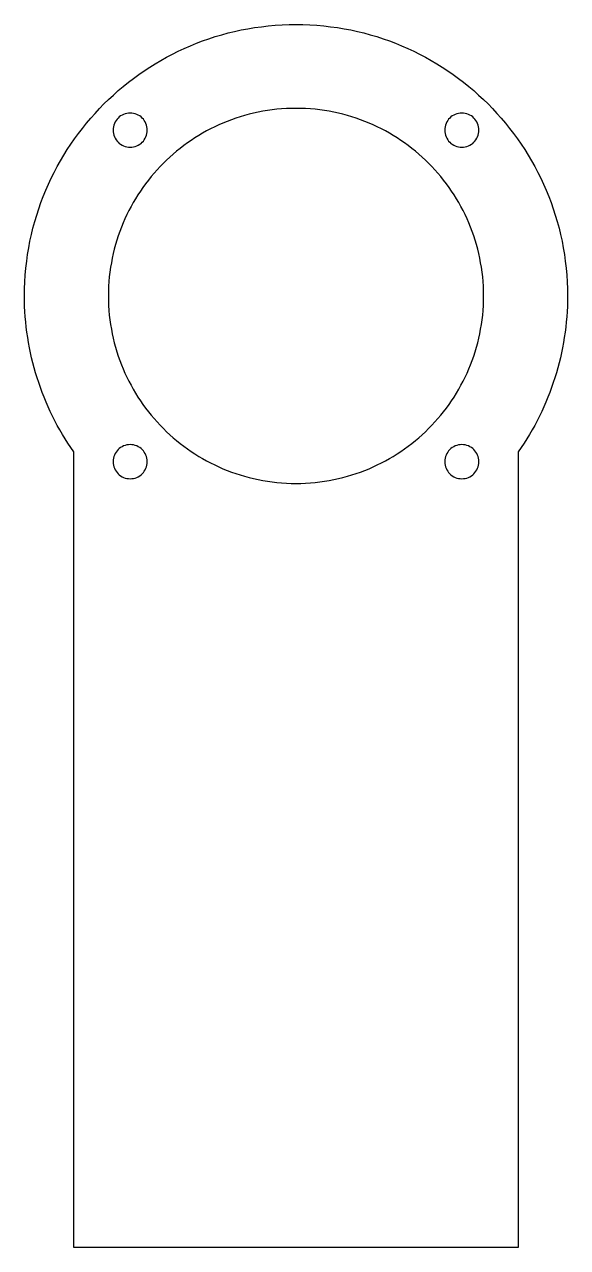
# Model space of a CAD drawing. Extents: x -35 to 35, y -78 to 79.
import ezdxf

# ---------------------------------------------------------------- set-up
doc = ezdxf.new("R2010")
doc.units = 0
doc.layers.add('LAYER_1', color=18, linetype='CONTINUOUS')

msp = doc.modelspace()

# ---------------------------------------------------------------- linework, layer by layer
at = {"layer": 'LAYER_1'}
for points in [[(0, 79.41), (0.9, 79.39), (1.8, 79.36), (2.69, 79.3), (3.57, 79.23), (4.45, 79.12), (5.32, 79), (6.18, 78.86), (7.04, 78.7), (7.89, 78.51), (8.73, 78.31), (9.56, 78.08), (10.39, 77.84), (11.2, 77.57), (12.01, 77.29), (12.81, 76.98), (13.59, 76.66), (14.37, 76.32), (15.14, 75.96), (15.9, 75.58), (16.65, 75.19), (17.38, 74.78), (18.11, 74.35), (18.82, 73.9), (19.53, 73.44), (20.22, 72.96), (20.9, 72.47), (21.56, 71.96), (22.22, 71.43), (22.86, 70.89), (23.48, 70.33), (24.1, 69.76), (24.7, 69.18), (25.28, 68.58), (25.85, 67.96), (26.41, 67.34), (26.95, 66.7), (27.48, 66.04), (27.99, 65.38), (28.48, 64.7), (28.96, 64.01), (29.42, 63.3), (29.87, 62.59), (30.3, 61.86), (30.71, 61.13), (31.1, 60.38), (31.48, 59.62), (31.84, 58.85), (32.18, 58.07), (32.5, 57.29), (32.81, 56.49), (33.09, 55.68), (33.35, 54.87), (33.6, 54.04), (33.83, 53.21), (34.03, 52.37), (34.22, 51.52), (34.38, 50.66), (34.52, 49.8), (34.64, 48.93), (34.74, 48.05), (34.82, 47.17), (34.88, 46.28), (34.91, 45.38), (34.92, 44.48), (34.92, 43.81), (34.9, 43.14), (34.87, 42.46), (34.82, 41.8), (34.76, 41.13), (34.69, 40.46), (34.61, 39.8), (34.51, 39.14), (34.41, 38.48), (34.28, 37.82), (34.15, 37.17), (34, 36.52), (33.85, 35.87), (33.68, 35.23), (33.49, 34.59), (33.3, 33.95), (33.09, 33.32), (32.87, 32.69), (32.64, 32.07), (32.4, 31.44), (32.15, 30.83), (31.88, 30.22), (31.6, 29.61), (31.31, 29.01), (31.01, 28.41), (30.7, 27.82), (30.37, 27.24), (30.03, 26.66), (29.69, 26.09), (29.33, 25.52), (28.96, 24.96), (28.57, 24.4), (28.57, 0.03), (28.57, -77.95), (-28.57, -77.95), (-28.57, 0.03), (-28.57, 24.4), (-28.96, 24.96), (-29.33, 25.52), (-29.69, 26.09), (-30.03, 26.66), (-30.37, 27.24), (-30.7, 27.82), (-31.01, 28.41), (-31.31, 29.01), (-31.6, 29.61), (-31.88, 30.22), (-32.15, 30.83), (-32.4, 31.44), (-32.64, 32.07), (-32.87, 32.69), (-33.09, 33.32), (-33.3, 33.95), (-33.49, 34.59), (-33.68, 35.23), (-33.85, 35.87), (-34, 36.52), (-34.15, 37.17), (-34.28, 37.82), (-34.41, 38.48), (-34.51, 39.14), (-34.61, 39.8), (-34.69, 40.46), (-34.76, 41.13), (-34.82, 41.8), (-34.87, 42.46), (-34.9, 43.14), (-34.92, 43.81), (-34.92, 44.48), (-34.91, 45.38), (-34.88, 46.28), (-34.82, 47.17), (-34.74, 48.05), (-34.64, 48.93), (-34.52, 49.8), (-34.38, 50.66), (-34.22, 51.52), (-34.03, 52.37), (-33.83, 53.21), (-33.6, 54.04), (-33.35, 54.87), (-33.09, 55.68), (-32.81, 56.49), (-32.5, 57.29), (-32.18, 58.07), (-31.84, 58.85), (-31.48, 59.62), (-31.1, 60.38), (-30.71, 61.13), (-30.3, 61.86), (-29.87, 62.59), (-29.42, 63.3), (-28.96, 64.01), (-28.48, 64.7), (-27.99, 65.38), (-27.48, 66.04), (-26.95, 66.7), (-26.41, 67.34), (-25.85, 67.96), (-25.28, 68.58), (-24.7, 69.18), (-24.1, 69.76), (-23.48, 70.33), (-22.86, 70.89), (-22.22, 71.43), (-21.56, 71.96), (-20.9, 72.47), (-20.22, 72.96), (-19.53, 73.44), (-18.82, 73.9), (-18.11, 74.35), (-17.38, 74.78), (-16.65, 75.19), (-15.9, 75.58), (-15.14, 75.96), (-14.37, 76.32), (-13.59, 76.66), (-12.81, 76.98), (-12.01, 77.29), (-11.2, 77.57), (-10.39, 77.84), (-9.56, 78.08), (-8.73, 78.31), (-7.89, 78.51), (-7.04, 78.7), (-6.18, 78.86), (-5.32, 79), (-4.45, 79.12), (-3.57, 79.23), (-2.69, 79.3), (-1.8, 79.36), (-0.9, 79.39)], [(0, 68.61), (-0.62, 68.6), (-1.24, 68.58), (-1.86, 68.54), (-2.47, 68.49), (-3.07, 68.42), (-3.67, 68.33), (-4.27, 68.23), (-4.86, 68.12), (-5.45, 67.99), (-6.03, 67.85), (-6.61, 67.7), (-7.18, 67.53), (-7.74, 67.34), (-8.3, 67.15), (-8.85, 66.94), (-9.39, 66.71), (-9.93, 66.48), (-10.46, 66.23), (-10.99, 65.97), (-11.5, 65.7), (-12.01, 65.41), (-12.51, 65.12), (-13.01, 64.81), (-13.49, 64.49), (-13.97, 64.16), (-14.44, 63.82), (-14.9, 63.46), (-15.35, 63.1), (-15.79, 62.73), (-16.22, 62.34), (-16.65, 61.95), (-17.06, 61.54), (-17.47, 61.13), (-17.86, 60.7), (-18.25, 60.27), (-18.62, 59.83), (-18.98, 59.38), (-19.34, 58.92), (-19.68, 58.45), (-20.01, 57.97), (-20.33, 57.49), (-20.64, 56.99), (-20.93, 56.49), (-21.22, 55.98), (-21.49, 55.47), (-21.75, 54.94), (-22, 54.41), (-22.23, 53.87), (-22.46, 53.33), (-22.67, 52.78), (-22.86, 52.22), (-23.05, 51.66), (-23.21, 51.09), (-23.37, 50.51), (-23.51, 49.93), (-23.64, 49.34), (-23.75, 48.75), (-23.85, 48.16), (-23.94, 47.55), (-24.01, 46.95), (-24.06, 46.34), (-24.1, 45.72), (-24.12, 45.1), (-24.13, 44.48), (-24.12, 43.86), (-24.1, 43.24), (-24.06, 42.62), (-24.01, 42.01), (-23.94, 41.41), (-23.85, 40.81), (-23.75, 40.21), (-23.64, 39.62), (-23.51, 39.03), (-23.37, 38.45), (-23.21, 37.87), (-23.05, 37.3), (-22.86, 36.74), (-22.67, 36.18), (-22.46, 35.63), (-22.23, 35.09), (-22, 34.55), (-21.75, 34.02), (-21.49, 33.5), (-21.22, 32.98), (-20.93, 32.47), (-20.64, 31.97), (-20.33, 31.47), (-20.01, 30.99), (-19.68, 30.51), (-19.34, 30.04), (-18.98, 29.58), (-18.62, 29.13), (-18.25, 28.69), (-17.86, 28.26), (-17.47, 27.83), (-17.06, 27.42), (-16.65, 27.01), (-16.22, 26.62), (-15.79, 26.23), (-15.35, 25.86), (-14.9, 25.5), (-14.44, 25.14), (-13.97, 24.8), (-13.49, 24.47), (-13.01, 24.15), (-12.51, 23.84), (-12.01, 23.55), (-11.5, 23.26), (-10.99, 22.99), (-10.46, 22.73), (-9.93, 22.48), (-9.39, 22.25), (-8.85, 22.02), (-8.3, 21.81), (-7.74, 21.62), (-7.18, 21.44), (-6.61, 21.27), (-6.03, 21.11), (-5.45, 20.97), (-4.86, 20.84), (-4.27, 20.73), (-3.67, 20.63), (-3.07, 20.54), (-2.47, 20.48), (-1.86, 20.42), (-1.24, 20.38), (-0.62, 20.36), (0, 20.35), (0.62, 20.36), (1.24, 20.38), (1.86, 20.42), (2.47, 20.48), (3.07, 20.54), (3.67, 20.63), (4.27, 20.73), (4.86, 20.84), (5.45, 20.97), (6.03, 21.11), (6.61, 21.27), (7.18, 21.44), (7.74, 21.62), (8.3, 21.81), (8.85, 22.02), (9.39, 22.25), (9.93, 22.48), (10.46, 22.73), (10.99, 22.99), (11.5, 23.26), (12.01, 23.55), (12.51, 23.84), (13.01, 24.15), (13.49, 24.47), (13.97, 24.8), (14.44, 25.14), (14.9, 25.5), (15.35, 25.86), (15.79, 26.23), (16.22, 26.62), (16.65, 27.01), (17.06, 27.42), (17.47, 27.83), (17.86, 28.26), (18.25, 28.69), (18.62, 29.13), (18.98, 29.58), (19.34, 30.04), (19.68, 30.51), (20.01, 30.99), (20.33, 31.47), (20.64, 31.97), (20.93, 32.47), (21.22, 32.98), (21.49, 33.5), (21.75, 34.02), (22, 34.55), (22.23, 35.09), (22.46, 35.63), (22.67, 36.18), (22.86, 36.74), (23.05, 37.3), (23.21, 37.87), (23.37, 38.45), (23.51, 39.03), (23.64, 39.62), (23.75, 40.21), (23.85, 40.81), (23.94, 41.41), (24.01, 42.01), (24.06, 42.62), (24.1, 43.24), (24.12, 43.86), (24.13, 44.48), (24.12, 45.1), (24.1, 45.72), (24.06, 46.34), (24.01, 46.95), (23.94, 47.55), (23.85, 48.16), (23.75, 48.75), (23.64, 49.34), (23.51, 49.93), (23.37, 50.51), (23.21, 51.09), (23.05, 51.66), (22.86, 52.22), (22.67, 52.78), (22.46, 53.33), (22.23, 53.87), (22, 54.41), (21.75, 54.94), (21.49, 55.47), (21.22, 55.98), (20.93, 56.49), (20.64, 56.99), (20.33, 57.49), (20.01, 57.97), (19.68, 58.45), (19.34, 58.92), (18.98, 59.38), (18.62, 59.83), (18.25, 60.27), (17.86, 60.7), (17.47, 61.13), (17.06, 61.54), (16.65, 61.95), (16.22, 62.34), (15.79, 62.73), (15.35, 63.1), (14.9, 63.46), (14.44, 63.82), (13.97, 64.16), (13.49, 64.49), (13.01, 64.81), (12.51, 65.12), (12.01, 65.41), (11.5, 65.7), (10.99, 65.97), (10.46, 66.23), (9.93, 66.48), (9.39, 66.71), (8.85, 66.94), (8.3, 67.15), (7.74, 67.34), (7.18, 67.53), (6.61, 67.7), (6.03, 67.85), (5.45, 67.99), (4.86, 68.12), (4.27, 68.23), (3.67, 68.33), (3.07, 68.42), (2.47, 68.49), (1.86, 68.54), (1.24, 68.58), (0.62, 68.6)], [(-21.33, 68.01), (-21.55, 67.99), (-21.77, 67.96), (-21.98, 67.91), (-22.18, 67.83), (-22.38, 67.74), (-22.56, 67.63), (-22.73, 67.5), (-22.88, 67.36), (-23.02, 67.21), (-23.15, 67.04), (-23.26, 66.86), (-23.35, 66.66), (-23.43, 66.46), (-23.48, 66.25), (-23.51, 66.03), (-23.53, 65.81), (-23.51, 65.58), (-23.48, 65.37), (-23.43, 65.16), (-23.35, 64.95), (-23.26, 64.76), (-23.15, 64.58), (-23.02, 64.41), (-22.88, 64.26), (-22.73, 64.11), (-22.56, 63.99), (-22.38, 63.88), (-22.18, 63.78), (-21.98, 63.71), (-21.77, 63.66), (-21.55, 63.62), (-21.33, 63.61), (-21.1, 63.62), (-20.89, 63.66), (-20.68, 63.71), (-20.47, 63.78), (-20.28, 63.88), (-20.1, 63.99), (-19.93, 64.11), (-19.77, 64.26), (-19.63, 64.41), (-19.51, 64.58), (-19.4, 64.76), (-19.3, 64.95), (-19.23, 65.16), (-19.18, 65.37), (-19.14, 65.58), (-19.13, 65.81), (-19.14, 66.03), (-19.18, 66.25), (-19.23, 66.46), (-19.3, 66.66), (-19.4, 66.86), (-19.51, 67.04), (-19.63, 67.21), (-19.77, 67.36), (-19.93, 67.5), (-20.1, 67.63), (-20.28, 67.74), (-20.47, 67.83), (-20.68, 67.91), (-20.89, 67.96), (-21.1, 67.99)], [(21.33, 68.01), (21.1, 67.99), (20.89, 67.96), (20.68, 67.91), (20.47, 67.83), (20.28, 67.74), (20.1, 67.63), (19.93, 67.5), (19.77, 67.36), (19.63, 67.21), (19.51, 67.04), (19.4, 66.86), (19.3, 66.66), (19.23, 66.46), (19.18, 66.25), (19.14, 66.03), (19.13, 65.81), (19.14, 65.58), (19.18, 65.37), (19.23, 65.16), (19.3, 64.95), (19.4, 64.76), (19.51, 64.58), (19.63, 64.41), (19.77, 64.26), (19.93, 64.11), (20.1, 63.99), (20.28, 63.88), (20.47, 63.78), (20.68, 63.71), (20.89, 63.66), (21.1, 63.62), (21.33, 63.61), (21.55, 63.62), (21.77, 63.66), (21.98, 63.71), (22.18, 63.78), (22.38, 63.88), (22.56, 63.99), (22.73, 64.11), (22.88, 64.26), (23.02, 64.41), (23.15, 64.58), (23.26, 64.76), (23.35, 64.95), (23.43, 65.16), (23.48, 65.37), (23.51, 65.58), (23.53, 65.81), (23.51, 66.03), (23.48, 66.25), (23.43, 66.46), (23.35, 66.66), (23.26, 66.86), (23.15, 67.04), (23.02, 67.21), (22.88, 67.36), (22.73, 67.5), (22.56, 67.63), (22.38, 67.74), (22.18, 67.83), (21.98, 67.91), (21.77, 67.96), (21.55, 67.99)], [(-21.33, 25.35), (-21.55, 25.34), (-21.77, 25.3), (-21.98, 25.25), (-22.18, 25.18), (-22.38, 25.08), (-22.56, 24.97), (-22.73, 24.85), (-22.88, 24.71), (-23.02, 24.55), (-23.15, 24.38), (-23.26, 24.2), (-23.35, 24.01), (-23.43, 23.81), (-23.48, 23.59), (-23.51, 23.38), (-23.53, 23.15), (-23.51, 22.93), (-23.48, 22.71), (-23.43, 22.5), (-23.35, 22.3), (-23.26, 22.1), (-23.15, 21.92), (-23.02, 21.75), (-22.88, 21.6), (-22.73, 21.46), (-22.56, 21.33), (-22.38, 21.22), (-22.18, 21.13), (-21.98, 21.05), (-21.77, 21), (-21.55, 20.97), (-21.33, 20.95), (-21.1, 20.97), (-20.89, 21), (-20.68, 21.05), (-20.47, 21.13), (-20.28, 21.22), (-20.1, 21.33), (-19.93, 21.46), (-19.77, 21.6), (-19.63, 21.75), (-19.51, 21.92), (-19.4, 22.1), (-19.3, 22.3), (-19.23, 22.5), (-19.18, 22.71), (-19.14, 22.93), (-19.13, 23.15), (-19.14, 23.38), (-19.18, 23.59), (-19.23, 23.81), (-19.3, 24.01), (-19.4, 24.2), (-19.51, 24.38), (-19.63, 24.55), (-19.77, 24.71), (-19.93, 24.85), (-20.1, 24.97), (-20.28, 25.08), (-20.47, 25.18), (-20.68, 25.25), (-20.89, 25.3), (-21.1, 25.34)], [(21.33, 25.35), (21.1, 25.34), (20.89, 25.3), (20.68, 25.25), (20.47, 25.18), (20.28, 25.08), (20.1, 24.97), (19.93, 24.85), (19.77, 24.71), (19.63, 24.55), (19.51, 24.38), (19.4, 24.2), (19.3, 24.01), (19.23, 23.81), (19.18, 23.59), (19.14, 23.38), (19.13, 23.15), (19.14, 22.93), (19.18, 22.71), (19.23, 22.5), (19.3, 22.3), (19.4, 22.1), (19.51, 21.92), (19.63, 21.75), (19.77, 21.6), (19.93, 21.46), (20.1, 21.33), (20.28, 21.22), (20.47, 21.13), (20.68, 21.05), (20.89, 21), (21.1, 20.97), (21.33, 20.95), (21.55, 20.97), (21.77, 21), (21.98, 21.05), (22.18, 21.13), (22.38, 21.22), (22.56, 21.33), (22.73, 21.46), (22.88, 21.6), (23.02, 21.75), (23.15, 21.92), (23.26, 22.1), (23.35, 22.3), (23.43, 22.5), (23.48, 22.71), (23.51, 22.93), (23.53, 23.15), (23.51, 23.38), (23.48, 23.59), (23.43, 23.81), (23.35, 24.01), (23.26, 24.2), (23.15, 24.38), (23.02, 24.55), (22.88, 24.71), (22.73, 24.85), (22.56, 24.97), (22.38, 25.08), (22.18, 25.18), (21.98, 25.25), (21.77, 25.3), (21.55, 25.34)]]:
    msp.add_lwpolyline(points, close=True, dxfattribs=at)

doc.saveas('drawing.dxf')
